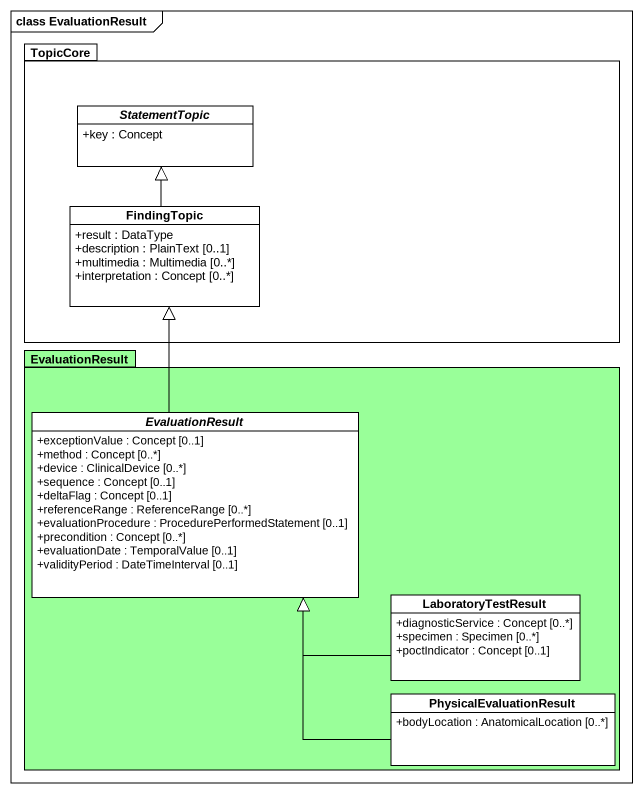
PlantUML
@startuml
mainframe class EvaluationResult
hide circle
hide empty members
skinparam classAttributeIconSize 0
package TopicCore {
  abstract class StatementTopic {
    +key : Concept
  }
  class FindingTopic {
    +result : DataType
    +description : PlainText [0..1]
    +multimedia : Multimedia [0..*]
    +interpretation : Concept [0..*]
  }
}
package EvaluationResult #99FF99 {
  abstract class "EvaluationResult" as EvaluationResult_2 {
    +exceptionValue : Concept [0..1]
    +method : Concept [0..*]
    +device : ClinicalDevice [0..*]
    +sequence : Concept [0..1]
    +deltaFlag : Concept [0..1]
    +referenceRange : ReferenceRange [0..*]
    +evaluationProcedure : ProcedurePerformedStatement [0..1]
    +precondition : Concept [0..*]
    +evaluationDate : TemporalValue [0..1]
    +validityPeriod : DateTimeInterval [0..1]
  }
  class LaboratoryTestResult {
    +diagnosticService : Concept [0..*]
    +specimen : Specimen [0..*]
    +poctIndicator : Concept [0..1]
  }
  class PhysicalEvaluationResult {
    +bodyLocation : AnatomicalLocation [0..*]
  }
}
FindingTopic -up-|> StatementTopic
EvaluationResult_2 -up-|> FindingTopic
LaboratoryTestResult -left-|> EvaluationResult_2
PhysicalEvaluationResult -up-|> EvaluationResult_2
@enduml
